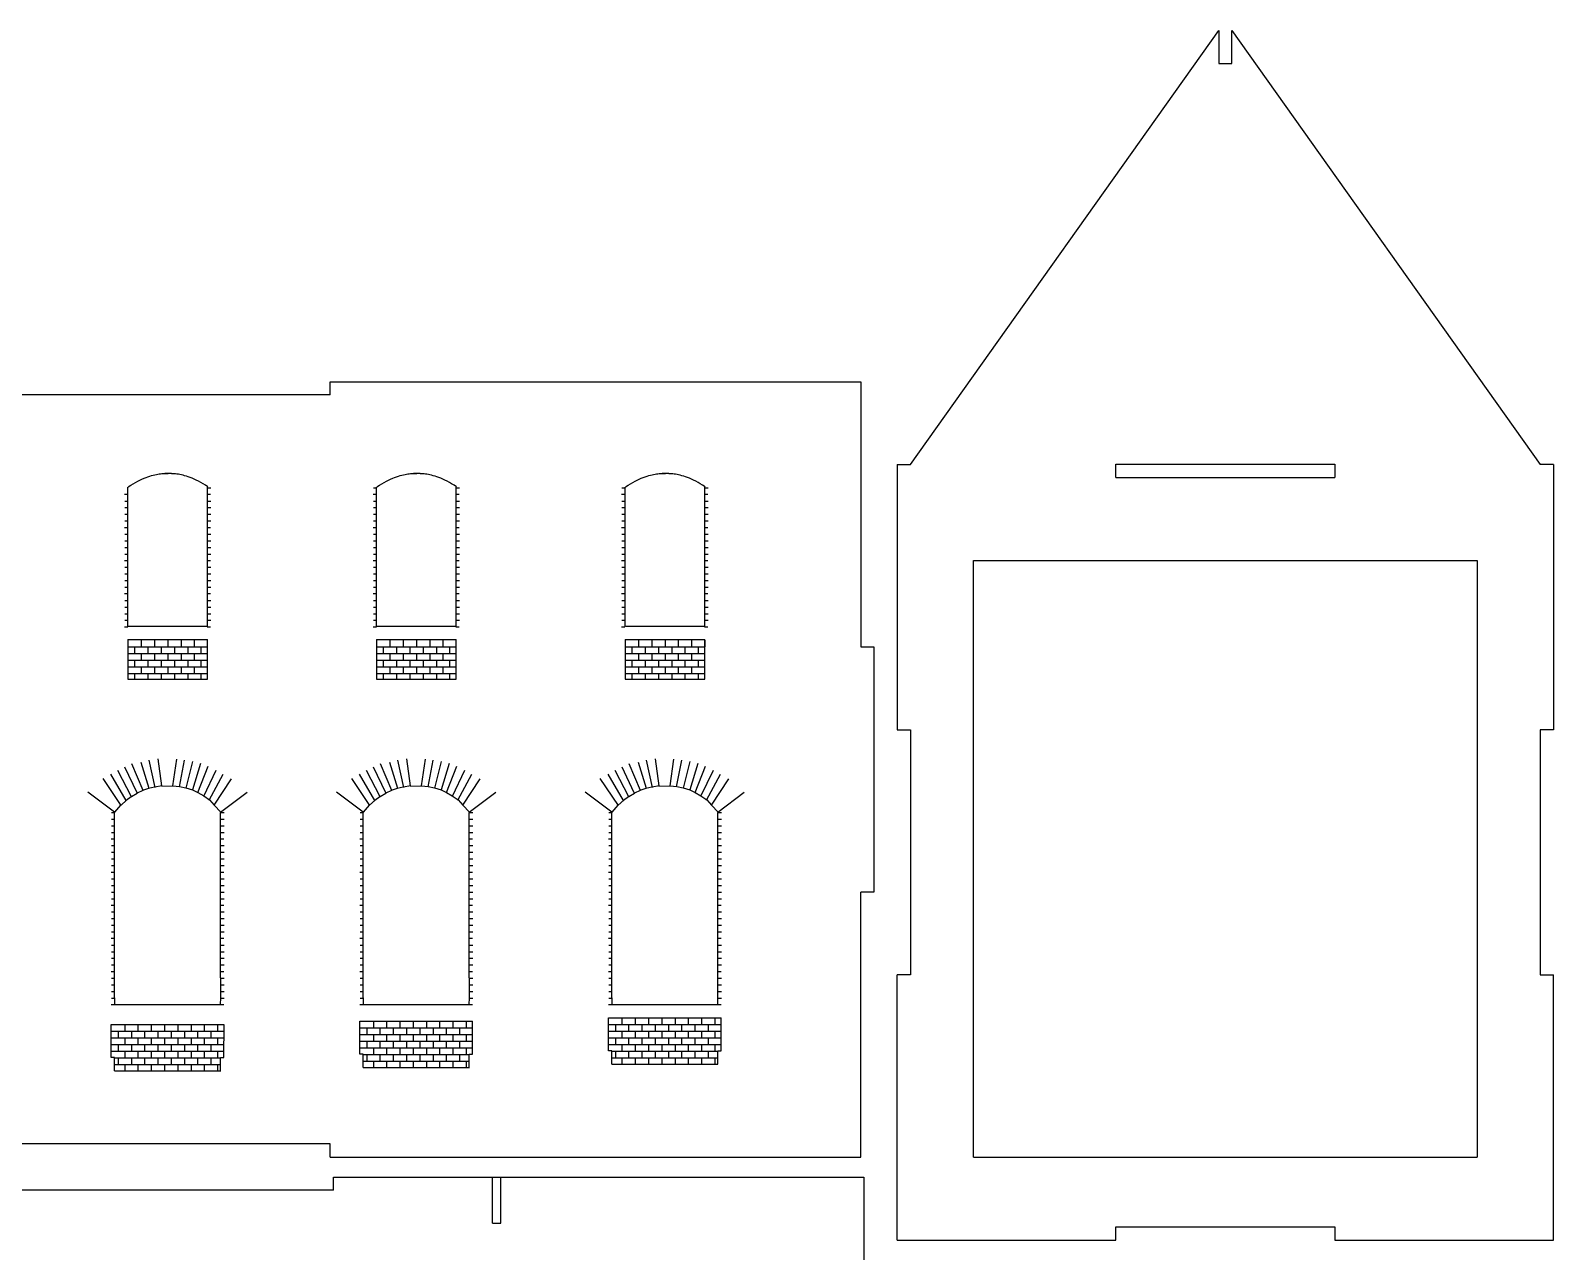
# Model space of a CAD drawing. Extents: x 12 to 496, y 6 to 296.
# Drawn here: x 265.8 to 495.5, y 111.8 to 296 of the extents above; entities that cross this region are included whole.
import ezdxf

# ---------------------------------------------------------------- set-up
doc = ezdxf.new("R2010")
doc.units = 0
doc.header["$MEASUREMENT"] = 0
doc.layers.add('OHNE_NAMEN', color=7, linetype='CONTINUOUS')

msp = doc.modelspace()

# ---------------------------------------------------------------- linework, layer by layer
at = {"layer": 'OHNE_NAMEN', "color": 5, "linetype": 'CONTINUOUS'}
for p, q in [((398.5013, 230.5001), (445.0009, 295.9999)), ((445.0009, 295.9999), (445.0009, 291.0001)), ((447.0012, 295.9999), (493.5008, 230.5001)), ((447.0012, 291.0001), (447.0012, 295.9999)), ((445.0009, 291.0001), (447.0012, 291.0001)), ((311.0001, 241.0001), (311.0001, 243)), ((311.0001, 243), (391.0012, 243)), ((391.0012, 243), (391.0012, 203)), ((311.0001, 241.0001), (223, 241.0001)), ((396.501, 230.5001), (398.5013, 230.5001)), ((396.501, 230.5001), (396.501, 190.5)), ((495.501, 230.5001), (493.5008, 230.5001)), ((495.501, 230.5001), (495.501, 190.5)), ((391.0012, 203), (393.0015, 203)), ((393.0015, 203), (393.0015, 165.9999)), ((396.501, 190.5), (398.5013, 190.5)), ((398.5013, 190.5), (398.5013, 153.5)), ((495.501, 190.5), (493.5008, 190.5)), ((493.5008, 190.5), (493.5008, 153.5)), ((391.0012, 125.9999), (391.0012, 165.9999)), ((393.0015, 165.9999), (391.0012, 165.9999)), ((396.501, 113.4999), (396.501, 153.5)), ((398.5013, 153.5), (396.501, 153.5)), ((493.5008, 153.5), (495.501, 153.5)), ((495.501, 113.4999), (495.501, 153.5)), ((311.0001, 128.0001), (223, 128.0001)), ((311.0001, 125.9999), (311.0001, 128.0001)), ((311.0001, 125.9999), (391.0012, 125.9999)), ((311.4999, 123.0002), (391.4987, 123.0002)), ((311.4999, 121), (311.4999, 122.9999)), ((391.4987, 122.9999), (391.4987, 83.0001)), ((311.4999, 121), (223.4999, 121)), ((429.4999, 113.4999), (429.4999, 115.5001)), ((429.4999, 115.5001), (462.4987, 115.5001)), ((462.4987, 115.5001), (462.4987, 113.4999)), ((396.501, 113.4999), (429.4999, 113.4999)), ((462.4987, 113.4999), (495.501, 113.4999))]:
    msp.add_line(p, q, dxfattribs=at)
at = {"layer": 'OHNE_NAMEN', "color": 1, "linetype": 'CONTINUOUS'}
for p, q in [((429.5034, 228.5471), (429.5034, 230.5473)), ((429.5034, 230.5473), (462.5023, 230.5473)), ((462.5023, 230.5473), (462.5023, 228.5471)), ((287.0634, 229.1429), (286.0633, 229.1507)), ((324.5633, 229.1429), (323.5632, 229.1507)), ((362.0629, 229.1429), (361.0645, 229.1507)), ((429.5034, 228.5471), (462.5023, 228.5471)), ((279.9514, 226.0247), (280.4516, 226.0247)), ((280.4809, 224.0915), (280.4809, 227.0915)), ((292.4514, 226.0251), (292.9516, 226.0251)), ((292.4806, 224.0915), (292.4806, 227.0915)), ((292.5, 226.9998), (292.9999, 226.9998)), ((317.4513, 226.0247), (317.9516, 226.0247)), ((317.5, 226.9998), (317.9999, 226.9998)), ((317.9808, 224.0915), (317.9808, 227.0915)), ((329.9513, 226.0247), (330.4515, 226.0247)), ((329.9806, 224.0915), (329.9806, 227.0915)), ((330, 226.9998), (330.4998, 226.9998)), ((354.9509, 226.0247), (355.4518, 226.0247)), ((355.0003, 226.9998), (355.5012, 226.9998)), ((355.48, 224.0915), (355.48, 227.0915)), ((367.4498, 226.0247), (367.9507, 226.0247)), ((367.4816, 224.0915), (367.4816, 227.0915)), ((367.4992, 226.9998), (368.0001, 226.9998)), ((280.0001, 224.9999), (280.4999, 224.9999)), ((280.0001, 223.9998), (280.5003, 223.9998)), ((280.0001, 223), (280.4999, 223)), ((280.4806, 221.0915), (280.4806, 224.0915)), ((292.4806, 221.0915), (292.4806, 224.0915)), ((292.5, 224.9999), (292.9999, 224.9999)), ((292.5, 223.9998), (293.0003, 223.9998)), ((292.5, 223), (292.9999, 223)), ((317.5, 224.9999), (318.0002, 224.9999)), ((317.5, 223.9998), (318.0002, 223.9998)), ((317.5, 223), (317.9999, 223)), ((317.9805, 221.0915), (317.9805, 224.0915)), ((329.9809, 221.0915), (329.9809, 224.0915)), ((330, 224.9999), (330.5002, 224.9999)), ((330, 223.9998), (330.5002, 223.9998)), ((330, 223), (330.4998, 223)), ((355.0003, 224.9999), (355.5012, 224.9999)), ((355.0003, 223.9998), (355.5012, 223.9998)), ((355.0003, 223), (355.5012, 223)), ((355.48, 221.0915), (355.48, 224.0915)), ((367.4816, 221.0915), (367.4816, 224.0915)), ((367.4992, 224.9999), (368.0001, 224.9999)), ((367.4992, 223.9998), (368.0001, 223.9998)), ((367.4992, 223), (368.0001, 223)), ((279.9514, 221.0248), (280.4516, 221.0248)), ((280.0001, 221.9999), (280.4999, 221.9999)), ((280.4809, 219.0916), (280.4809, 221.0915)), ((292.4514, 221.0248), (292.9516, 221.0248)), ((292.4806, 219.0916), (292.4806, 221.0915)), ((292.5, 221.9999), (292.9999, 221.9999)), ((317.4513, 221.0248), (317.9516, 221.0248)), ((317.5, 221.9999), (317.9999, 221.9999)), ((317.9808, 219.0916), (317.9808, 221.0915)), ((329.9513, 221.0248), (330.4515, 221.0248)), ((329.9806, 219.0916), (329.9806, 221.0915)), ((330, 221.9999), (330.4998, 221.9999)), ((354.9509, 221.0248), (355.4518, 221.0248)), ((355.0003, 221.9999), (355.5012, 221.9999)), ((355.48, 219.0916), (355.48, 221.0915)), ((367.4498, 221.0248), (367.9507, 221.0248)), ((367.4816, 219.0916), (367.4816, 221.0915)), ((367.4992, 221.9999), (368.0001, 221.9999)), ((280.0001, 220), (280.4999, 220)), ((280.0001, 218.9999), (280.5003, 218.9999)), ((280.4806, 207.0915), (280.4806, 219.0916)), ((292.4806, 207.0915), (292.4806, 219.0916)), ((292.5, 220), (292.9999, 220)), ((292.5, 218.9999), (293.0003, 218.9999)), ((317.5, 220), (318.0002, 220)), ((317.5, 218.9999), (318.0002, 218.9999)), ((317.9805, 207.0915), (317.9805, 219.0916)), ((329.9809, 207.0915), (329.9809, 219.0916)), ((330, 220), (330.5002, 220)), ((330, 218.9999), (330.5002, 218.9999)), ((355.0003, 220), (355.5012, 220)), ((355.0003, 218.9999), (355.5012, 218.9999)), ((355.48, 207.0915), (355.48, 219.0916)), ((367.4816, 207.0915), (367.4816, 219.0916)), ((367.4992, 220), (368.0001, 220)), ((367.4992, 218.9999), (368.0001, 218.9999)), ((279.9514, 216.0249), (280.4516, 216.0249)), ((280.0001, 218.0001), (280.4999, 218.0001)), ((280.0001, 216.9999), (280.4999, 216.9999)), ((292.4514, 216.0249), (292.9516, 216.0249)), ((292.5, 218.0001), (292.9999, 218.0001)), ((292.5, 216.9999), (292.9999, 216.9999)), ((317.4513, 216.0249), (317.9516, 216.0249)), ((317.5, 218.0001), (317.9999, 218.0001)), ((317.5, 216.9999), (317.9999, 216.9999)), ((329.9513, 216.0249), (330.4515, 216.0249)), ((330, 218.0001), (330.4998, 218.0001)), ((330, 216.9999), (330.4998, 216.9999)), ((354.9509, 216.0249), (355.4518, 216.0249)), ((355.0003, 218.0001), (355.5012, 218.0001)), ((355.0003, 216.9999), (355.5012, 216.9999)), ((367.4498, 216.0249), (367.9507, 216.0249)), ((367.4992, 218.0001), (368.0001, 218.0001)), ((367.4992, 216.9999), (368.0001, 216.9999)), ((408.0016, 125.9999), (408.0016, 216.0002)), ((408.0016, 216.0002), (484.0005, 216.0002)), ((484.0005, 216.0002), (484.0005, 125.9999)), ((280.0001, 215.0001), (280.4999, 215.0001)), ((280.0001, 213.9999), (280.5003, 213.9999)), ((292.5, 215.0001), (292.9999, 215.0001)), ((292.5, 213.9999), (293.0003, 213.9999)), ((317.5, 215.0001), (318.0002, 215.0001)), ((317.5, 213.9999), (318.0002, 213.9999)), ((330, 215.0001), (330.5002, 215.0001)), ((330, 213.9999), (330.5002, 213.9999)), ((355.0003, 215.0001), (355.5012, 215.0001)), ((355.0003, 213.9999), (355.5012, 213.9999)), ((367.4992, 215.0001), (368.0001, 215.0001)), ((367.4992, 213.9999), (368.0001, 213.9999)), ((280.0001, 213.0002), (280.4999, 213.0002)), ((280.0001, 212), (280.4999, 212)), ((292.5, 213.0002), (292.9999, 213.0002)), ((292.5, 212), (292.9999, 212)), ((317.5, 213.0002), (317.9999, 213.0002)), ((317.5, 212), (317.9999, 212)), ((330, 213.0002), (330.4998, 213.0002)), ((330, 212), (330.4998, 212)), ((355.0003, 213.0002), (355.5012, 213.0002)), ((355.0003, 212), (355.5012, 212)), ((367.4992, 213.0002), (368.0001, 213.0002)), ((367.4992, 212), (368.0001, 212)), ((279.9514, 211.025), (280.4516, 211.025)), ((280.0001, 209.9998), (280.4999, 209.9998)), ((292.4514, 211.025), (292.9516, 211.025)), ((292.5, 209.9998), (292.9999, 209.9998)), ((317.4513, 211.025), (317.9516, 211.025)), ((317.5, 209.9998), (318.0002, 209.9998)), ((329.9513, 211.025), (330.4515, 211.025)), ((330, 209.9998), (330.5002, 209.9998)), ((354.9509, 211.025), (355.4518, 211.025)), ((355.0003, 209.9998), (355.5012, 209.9998)), ((367.4498, 211.025), (367.9507, 211.025)), ((367.4992, 209.9998), (368.0001, 209.9998)), ((280.0001, 209), (280.5003, 209)), ((280.0001, 208.0002), (280.4999, 208.0002)), ((280.0001, 207.0001), (280.4999, 207.0001)), ((280.4809, 206.0914), (280.4809, 207.0915)), ((292.4806, 206.0914), (292.4806, 207.0915)), ((292.5, 209), (293.0003, 209)), ((292.5, 208.0002), (292.9999, 208.0002)), ((292.5, 207.0001), (292.9999, 207.0001)), ((317.5, 209), (318.0002, 209)), ((317.5, 208.0002), (317.9999, 208.0002)), ((317.5, 206.9998), (317.9999, 206.9998)), ((317.9808, 206.0914), (317.9808, 207.0915)), ((329.9806, 206.0914), (329.9806, 207.0915)), ((330, 209), (330.5002, 209)), ((330, 208.0002), (330.4998, 208.0002)), ((330, 207.0001), (330.4998, 207.0001)), ((355.0003, 209), (355.5012, 209)), ((355.0003, 207.9999), (355.5012, 207.9999)), ((355.0003, 206.9998), (355.5012, 206.9998)), ((355.48, 206.0914), (355.48, 207.0915)), ((367.4816, 206.0914), (367.4816, 207.0915)), ((367.4992, 209), (368.0001, 209)), ((367.4992, 208.0002), (368.0001, 208.0002)), ((367.4992, 206.9998), (368.0001, 206.9998)), ((279.9514, 206.025), (280.4516, 206.025)), ((280.5423, 206.1323), (292.5424, 206.1323)), ((292.4514, 206.025), (292.9516, 206.025)), ((317.4513, 206.025), (317.9516, 206.025)), ((318.0422, 206.1323), (330.0423, 206.1323)), ((329.9513, 206.025), (330.4515, 206.025)), ((354.9509, 206.0247), (355.4518, 206.0247)), ((355.5436, 206.1323), (367.5415, 206.1323)), ((367.4498, 206.025), (367.9507, 206.025)), ((283.6058, 181.6216), (282.6889, 181.3041)), ((284.5114, 181.8333), (283.5942, 181.6216)), ((285.605, 182.0217), (284.5467, 181.8333)), ((285.5817, 181.9984), (287.2747, 182.0217)), ((287.2747, 182.0217), (288.2628, 181.9275)), ((288.2628, 181.9275), (289.227, 181.7158)), ((289.227, 181.7158), (290.2148, 181.434)), ((321.1057, 181.6216), (320.1889, 181.3041)), ((322.0113, 181.8333), (321.0941, 181.6216)), ((323.1049, 182.0217), (322.0466, 181.8333)), ((323.0817, 181.9984), (324.7746, 182.0217)), ((324.7746, 182.0217), (325.7627, 181.9275)), ((325.7627, 181.9275), (326.7269, 181.7158)), ((326.7269, 181.7158), (327.7147, 181.434)), ((358.6057, 181.6216), (357.6884, 181.3041)), ((359.5123, 181.8333), (358.5951, 181.6216)), ((360.6059, 182.0217), (359.5476, 181.8333)), ((360.5812, 181.9984), (362.2746, 182.0217)), ((362.2746, 182.0217), (363.2623, 181.9275)), ((363.2623, 181.9275), (364.2254, 181.7158)), ((364.2254, 181.7158), (365.2132, 181.434)), ((279.4434, 179.1053), (280.2664, 179.8577)), ((280.2428, 179.8577), (280.9956, 180.4222)), ((281.0189, 180.4222), (281.8892, 180.9401)), ((282.7359, 181.3394), (281.8892, 180.9401)), ((290.2148, 181.434), (291.0378, 181.0339)), ((291.0378, 181.0339), (291.9081, 180.5164)), ((291.9081, 180.5164), (292.7784, 179.905)), ((292.7784, 179.905), (293.4839, 179.1286)), ((316.9433, 179.1053), (317.7664, 179.8577)), ((317.7427, 179.8577), (318.4956, 180.4222)), ((318.5188, 180.4222), (319.3891, 180.9401)), ((320.2358, 181.3394), (319.3891, 180.9401)), ((327.7147, 181.434), (328.5377, 181.0339)), ((328.5377, 181.0339), (329.408, 180.5164)), ((329.408, 180.5164), (330.2783, 179.905)), ((330.2783, 179.905), (330.9839, 179.1286)), ((354.4429, 179.1053), (355.2648, 179.8577)), ((355.2437, 179.8577), (355.9951, 180.4222)), ((356.0198, 180.4222), (356.8876, 180.9401)), ((357.7343, 181.3394), (356.8876, 180.9401)), ((365.2132, 181.434), (366.0387, 181.0339)), ((366.0387, 181.0339), (366.9065, 180.5164)), ((366.9065, 180.5164), (367.7779, 179.905)), ((367.7779, 179.905), (368.4835, 179.1286)), ((278.0002, 178), (278.5001, 178)), ((278.0002, 176.9999), (278.5004, 176.9999)), ((278.4517, 174.0249), (278.4517, 178.0251)), ((278.5258, 178.0469), (279.4198, 179.1053)), ((293.4839, 179.1286), (294.495, 178.0702)), ((294.452, 174.0249), (294.452, 178.0251)), ((294.4999, 178), (295.0002, 178)), ((294.4999, 176.9999), (295.0002, 176.9999)), ((315.5001, 178), (316, 178)), ((315.5001, 176.9999), (316.0004, 176.9999)), ((315.9517, 174.0249), (315.9517, 178.0251)), ((316.0257, 178.0469), (316.9197, 179.1053)), ((330.9839, 179.1286), (331.9949, 178.0702)), ((331.9519, 174.0249), (331.9519, 178.0251)), ((331.9999, 176.9999), (332.5001, 176.9999)), ((332.0002, 178), (332.5001, 178)), ((353, 178), (353.5009, 178)), ((353, 176.9999), (353.5009, 176.9999)), ((353.4516, 174.0249), (353.4516, 178.0251)), ((353.5257, 178.0469), (354.4182, 179.1053)), ((368.4835, 179.1286), (369.4959, 178.0702)), ((369.4501, 174.0249), (369.4501, 178.0251)), ((369.4995, 178), (370.0004, 178)), ((369.4995, 176.9999), (370.0004, 176.9999)), ((278.0002, 176.0001), (278.5001, 176.0001)), ((278.0002, 175), (278.5001, 175)), ((294.4999, 176.0001), (294.9998, 176.0001)), ((294.4999, 175), (294.9998, 175)), ((315.5001, 176.0001), (316, 176.0001)), ((315.5001, 175), (316, 175)), ((331.9999, 176.0001), (332.4998, 176.0001)), ((331.9999, 175), (332.4998, 175)), ((353, 176.0001), (353.5009, 176.0001)), ((353, 175), (353.5009, 175)), ((369.4995, 176.0001), (370.0004, 176.0001)), ((369.4995, 175), (370.0004, 175)), ((277.9515, 174.0249), (278.4517, 174.0249)), ((278.0002, 173.0001), (278.5001, 173.0001)), ((278.4514, 167.0251), (278.4514, 174.0249)), ((294.4513, 174.0249), (294.9515, 174.0249)), ((294.4516, 167.0251), (294.4516, 174.0249)), ((294.4999, 173.0001), (295.0002, 173.0001)), ((315.4514, 174.0249), (315.9517, 174.0249)), ((315.5001, 173.0001), (316, 173.0001)), ((315.9513, 167.0251), (315.9513, 174.0249)), ((331.9512, 174.0249), (332.4514, 174.0249)), ((331.9516, 167.0251), (331.9516, 174.0249)), ((332.0002, 173.0001), (332.5001, 173.0001)), ((352.9506, 174.0249), (353.4516, 174.0249)), ((353, 173.0001), (353.5009, 173.0001)), ((353.4516, 167.0251), (353.4516, 174.0249)), ((369.4501, 167.0251), (369.4501, 174.0249)), ((369.4501, 174.0249), (369.951, 174.0249)), ((369.4995, 173.0001), (370.0004, 173.0001)), ((278.0002, 172), (278.5004, 172)), ((278.0002, 171.0002), (278.5001, 171.0002)), ((278.0002, 170.0001), (278.5001, 170.0001)), ((294.4999, 172), (295.0002, 172)), ((294.4999, 171.0002), (294.9998, 171.0002)), ((294.4999, 170.0001), (294.9998, 170.0001)), ((315.5001, 172), (316.0004, 172)), ((315.5001, 171.0002), (316, 171.0002)), ((315.5001, 170.0001), (316, 170.0001)), ((331.9999, 172), (332.5001, 172)), ((331.9999, 171.0002), (332.4998, 171.0002)), ((331.9999, 170.0001), (332.4998, 170.0001)), ((353, 172), (353.5009, 172)), ((353, 171.0002), (353.5009, 171.0002)), ((353, 170.0001), (353.5009, 170.0001)), ((369.4995, 172), (370.0004, 172)), ((369.4995, 171.0002), (370.0004, 171.0002)), ((369.4995, 170.0001), (370.0004, 170.0001)), ((277.9515, 169.025), (278.4517, 169.025)), ((278.0002, 167.9998), (278.5001, 167.9998)), ((294.4513, 169.025), (294.9515, 169.025)), ((294.4999, 167.9998), (295.0002, 167.9998)), ((315.4514, 169.025), (315.9517, 169.025)), ((315.5001, 167.9998), (316, 167.9998)), ((331.9512, 169.025), (332.4514, 169.025)), ((332.0002, 167.9998), (332.5001, 167.9998)), ((352.9506, 169.025), (353.4516, 169.025)), ((353, 167.9998), (353.5009, 167.9998)), ((369.4501, 169.025), (369.951, 169.025)), ((369.4995, 167.9998), (370.0004, 167.9998)), ((278.0002, 166.9997), (278.5004, 166.9997)), ((278.0002, 165.9999), (278.5001, 165.9999)), ((278.4517, 165.0252), (278.4517, 167.0251)), ((294.452, 165.0252), (294.452, 167.0251)), ((294.4999, 166.9997), (295.0002, 166.9997)), ((294.4999, 165.9999), (294.9998, 165.9999)), ((315.5001, 166.9997), (316.0004, 166.9997)), ((315.5001, 165.9999), (316, 165.9999)), ((315.9517, 165.0252), (315.9517, 167.0251)), ((331.9519, 165.0252), (331.9519, 167.0251)), ((331.9999, 166.9997), (332.5001, 166.9997)), ((331.9999, 165.9999), (332.4998, 165.9999)), ((353, 166.9997), (353.5009, 166.9997)), ((353, 165.9999), (353.5009, 165.9999)), ((353.4516, 165.0252), (353.4516, 167.0251)), ((369.4501, 165.0252), (369.4501, 167.0251)), ((369.4995, 166.9997), (370.0004, 166.9997)), ((369.4995, 165.9999), (370.0004, 165.9999)), ((277.9515, 164.0247), (278.4517, 164.0247)), ((278.0002, 164.9998), (278.5001, 164.9998)), ((278.4514, 158.025), (278.4514, 165.0252)), ((294.4513, 164.0247), (294.9515, 164.0247)), ((294.4516, 158.025), (294.4516, 165.0252)), ((294.4999, 164.9998), (294.9998, 164.9998)), ((315.4514, 164.0247), (315.9517, 164.0247)), ((315.5001, 164.9998), (316, 164.9998)), ((315.9513, 158.025), (315.9513, 165.0252)), ((331.9512, 164.0247), (332.4514, 164.0247)), ((331.9516, 158.025), (331.9516, 165.0252)), ((331.9999, 164.9998), (332.4998, 164.9998)), ((352.9506, 164.0247), (353.4516, 164.0247)), ((353, 164.9998), (353.5009, 164.9998)), ((353.4516, 158.025), (353.4516, 165.0252)), ((369.4501, 158.025), (369.4501, 165.0252)), ((369.4501, 164.0247), (369.951, 164.0247)), ((369.4995, 164.9998), (370.0004, 164.9998)), ((278.0002, 162.9999), (278.5001, 162.9999)), ((278.0002, 161.9998), (278.5004, 161.9998)), ((278.0002, 161), (278.5001, 161)), ((294.4999, 162.9999), (295.0002, 162.9999)), ((294.4999, 161.9998), (295.0002, 161.9998)), ((294.4999, 161), (294.9998, 161)), ((315.5001, 162.9999), (316, 162.9999)), ((315.5001, 161.9998), (316.0004, 161.9998)), ((315.5001, 161), (316, 161)), ((331.9999, 161.9998), (332.5001, 161.9998)), ((331.9999, 161), (332.4998, 161)), ((332.0002, 162.9999), (332.5001, 162.9999)), ((353, 162.9999), (353.5009, 162.9999)), ((353, 161.9998), (353.5009, 161.9998)), ((353, 161), (353.5009, 161)), ((369.4995, 162.9999), (370.0004, 162.9999)), ((369.4995, 161.9998), (370.0004, 161.9998)), ((369.4995, 161), (370.0004, 161)), ((277.9515, 159.0248), (278.4517, 159.0248)), ((278.0002, 159.9999), (278.5001, 159.9999)), ((294.4513, 159.0248), (294.9515, 159.0248)), ((294.4999, 159.9999), (294.9998, 159.9999)), ((315.4514, 159.0248), (315.9517, 159.0248)), ((315.5001, 159.9999), (316, 159.9999)), ((331.9512, 159.0248), (332.4514, 159.0248)), ((331.9999, 159.9999), (332.4998, 159.9999)), ((352.9506, 159.0248), (353.4516, 159.0248)), ((353, 159.9999), (353.5009, 159.9999)), ((369.4501, 159.0248), (369.951, 159.0248)), ((369.4995, 159.9999), (370.0004, 159.9999)), ((278.0002, 158), (278.5001, 158)), ((278.0002, 156.9999), (278.5004, 156.9999)), ((278.4517, 156.0251), (278.4517, 158.025)), ((294.452, 156.0251), (294.452, 158.025)), ((294.4999, 158), (295.0002, 158)), ((294.4999, 156.9999), (295.0002, 156.9999)), ((315.5001, 158), (316, 158)), ((315.5001, 156.9999), (316.0004, 156.9999)), ((315.9517, 156.0251), (315.9517, 158.025)), ((331.9519, 156.0251), (331.9519, 158.025)), ((331.9999, 156.9999), (332.5001, 156.9999)), ((332.0002, 158), (332.5001, 158)), ((353, 158), (353.5009, 158)), ((353, 156.9999), (353.5009, 156.9999)), ((353.4516, 156.0251), (353.4516, 158.025)), ((369.4501, 156.0251), (369.4501, 158.025)), ((369.4995, 158), (370.0004, 158)), ((369.4995, 156.9999), (370.0004, 156.9999)), ((277.9515, 154.0249), (278.4517, 154.0249)), ((278.0002, 156.0001), (278.5001, 156.0001)), ((278.0002, 155), (278.5001, 155)), ((278.4778, 150.0251), (278.4514, 156.0251)), ((294.4513, 154.0249), (294.9515, 154.0249)), ((294.4777, 150.0251), (294.4516, 156.0251)), ((294.4999, 156.0001), (294.9998, 156.0001)), ((294.4999, 155), (294.9998, 155)), ((315.4514, 154.0249), (315.9517, 154.0249)), ((315.5001, 156.0001), (316, 156.0001)), ((315.5001, 155), (316, 155)), ((315.9778, 150.0251), (315.9513, 156.0251)), ((331.9512, 154.0249), (332.4514, 154.0249)), ((331.9776, 150.0251), (331.9516, 156.0251)), ((331.9999, 156.0001), (332.4998, 156.0001)), ((331.9999, 155), (332.4998, 155)), ((352.9506, 154.0249), (353.4516, 154.0249)), ((353, 156.0001), (353.5009, 156.0001)), ((353, 155), (353.5009, 155)), ((353.4763, 150.0251), (353.4516, 156.0251)), ((369.4783, 150.0251), (369.4501, 156.0251)), ((369.4501, 154.0249), (369.951, 154.0249)), ((369.4995, 156.0001), (370.0004, 156.0001)), ((369.4995, 155), (370.0004, 155)), ((278.0002, 153.0001), (278.5001, 153.0001)), ((278.0002, 151.9999), (278.5004, 151.9999)), ((294.4999, 153.0001), (295.0002, 153.0001)), ((294.4999, 151.9999), (295.0002, 151.9999)), ((315.5001, 153.0001), (316, 153.0001)), ((315.5001, 151.9999), (316.0004, 151.9999)), ((331.9999, 151.9999), (332.5001, 151.9999)), ((332.0002, 153.0001), (332.5001, 153.0001)), ((353, 153.0001), (353.5009, 153.0001)), ((353, 151.9999), (353.5009, 151.9999)), ((369.4995, 153.0001), (370.0004, 153.0001)), ((369.4995, 151.9999), (370.0004, 151.9999)), ((278.0002, 151.0002), (278.5001, 151.0002)), ((278.0002, 150), (278.5001, 150)), ((278.4778, 150.0251), (278.4517, 149.0253)), ((294.4516, 149.0253), (294.4781, 150.0251)), ((294.4999, 151.0002), (294.9998, 151.0002)), ((294.4999, 150), (294.9998, 150)), ((315.5001, 151.0002), (316, 151.0002)), ((315.5001, 150), (316, 150)), ((315.9778, 150.0251), (315.9517, 149.0253)), ((331.9516, 149.0253), (331.978, 150.0251)), ((331.9999, 151.0002), (332.4998, 151.0002)), ((331.9999, 150), (332.4998, 150)), ((353, 151.0002), (353.5009, 151.0002)), ((353, 150), (353.5009, 150)), ((353.4763, 150.0251), (353.4516, 149.0253)), ((369.4501, 149.0253), (369.4783, 150.0251)), ((369.4995, 151.0002), (370.0004, 151.0002)), ((369.4995, 150), (370.0004, 150)), ((277.9515, 149.025), (278.4517, 149.025)), ((278.4517, 149.0253), (294.4516, 149.0253)), ((294.4513, 149.025), (294.9515, 149.025)), ((315.4514, 149.025), (315.9517, 149.025)), ((315.9517, 149.0253), (331.9516, 149.0253)), ((331.9512, 149.025), (332.4514, 149.025)), ((352.9506, 149.025), (353.4516, 149.025)), ((353.4516, 149.0253), (369.4501, 149.0253)), ((369.4501, 149.025), (369.951, 149.025)), ((408.0016, 125.9999), (484.0005, 125.9999)), ((335.4846, 116.0156), (335.4846, 123.0154)), ((336.7348, 116.0156), (336.7348, 123.0154)), ((336.75, 116), (335.485, 116.0085))]:
    msp.add_line(p, q, dxfattribs=at)
at = {"layer": 'OHNE_NAMEN', "color": 7, "linetype": 'CONTINUOUS'}
for p, q in [((280.4798, 204.1214), (292.48, 204.1214)), ((280.4798, 204.1214), (280.4798, 198.1214)), ((280.4999, 203), (292.5, 203)), ((281.5001, 203), (281.5001, 201.9999)), ((282.5002, 204.0001), (282.5002, 203)), ((283.5, 203), (283.5, 201.9999)), ((284.5001, 204.0001), (284.5001, 203)), ((285.5002, 203), (285.5002, 201.9999)), ((286.5, 204.0001), (286.5, 203)), ((287.5001, 203), (287.5001, 201.9999)), ((288.5003, 204.0001), (288.5003, 203)), ((289.5, 203), (289.5, 201.9999)), ((290.5002, 204.0001), (290.5002, 203)), ((291.4999, 203), (291.4999, 201.9999)), ((292.48, 198.1214), (292.48, 204.1214)), ((317.9801, 204.1214), (329.9802, 204.1214)), ((317.9801, 204.1214), (317.9801, 198.1214)), ((318.0002, 203), (330, 203)), ((319, 203), (319, 201.9999)), ((320.0001, 204.0001), (320.0001, 203)), ((321.0002, 203), (321.0002, 201.9999)), ((322, 204.0001), (322, 203)), ((323.0002, 203), (323.0002, 201.9999)), ((323.9999, 204.0001), (323.9999, 203)), ((325.0001, 203), (325.0001, 201.9999)), ((326.0002, 204.0001), (326.0002, 203)), ((326.9999, 203), (326.9999, 201.9999)), ((328.0001, 204.0001), (328.0001, 203)), ((329.0002, 203), (329.0002, 201.9999)), ((329.9802, 198.1214), (329.9802, 204.1214)), ((355.48, 204.1214), (367.4816, 204.1214)), ((355.48, 204.1214), (355.48, 198.1214)), ((355.5012, 203), (367.4992, 203)), ((356.4996, 203), (356.4996, 201.9999)), ((357.5015, 204.0001), (357.5015, 203)), ((358.4998, 203), (358.4998, 201.9999)), ((359.4982, 204.0001), (359.4982, 203)), ((360.5001, 203), (360.5001, 201.9999)), ((361.4984, 204.0001), (361.4984, 203)), ((362.5004, 203), (362.5004, 201.9999)), ((363.4987, 204.0001), (363.4987, 203)), ((364.5006, 203), (364.5006, 201.9999)), ((365.499, 204.0001), (365.499, 203)), ((366.5008, 203), (366.5008, 201.9999)), ((367.4816, 198.1214), (367.4816, 204.1214)), ((367.4992, 204.0001), (367.4992, 203)), ((280.4999, 201.9999), (292.5, 201.9999)), ((280.4999, 201.0001), (292.5, 201.0001)), ((280.4999, 200), (292.5, 200)), ((281.5001, 201.0001), (281.5001, 200)), ((282.5002, 201.9999), (282.5002, 201.0001)), ((282.5002, 200), (282.5002, 198.9998)), ((283.5, 201.0001), (283.5, 200)), ((284.5001, 201.9999), (284.5001, 201.0001)), ((284.5001, 200), (284.5001, 198.9998)), ((285.5002, 201.0001), (285.5002, 200)), ((286.5, 201.9999), (286.5, 201.0001)), ((286.5, 200), (286.5, 198.9998)), ((287.5001, 201.0001), (287.5001, 200)), ((288.5003, 201.9999), (288.5003, 201.0001)), ((288.5003, 200), (288.5003, 198.9998)), ((289.5, 201.0001), (289.5, 200)), ((290.5002, 201.9999), (290.5002, 201.0001)), ((290.5002, 200), (290.5002, 198.9998)), ((291.4999, 201.0001), (291.4999, 200)), ((318.0002, 201.9999), (330, 201.9999)), ((318.0002, 201.0001), (330, 201.0001)), ((318.0002, 200), (330, 200)), ((319, 201.0001), (319, 200)), ((320.0001, 201.9999), (320.0001, 201.0001)), ((320.0001, 200), (320.0001, 198.9998)), ((321.0002, 201.0001), (321.0002, 200)), ((322, 201.9999), (322, 201.0001)), ((322, 200), (322, 198.9998)), ((323.0002, 201.0001), (323.0002, 200)), ((323.9999, 201.9999), (323.9999, 201.0001)), ((323.9999, 200), (323.9999, 198.9998)), ((325.0001, 201.0001), (325.0001, 200)), ((326.0002, 201.9999), (326.0002, 201.0001)), ((326.0002, 200), (326.0002, 198.9998)), ((326.9999, 201.0001), (326.9999, 200)), ((328.0001, 201.9999), (328.0001, 201.0001)), ((328.0001, 200), (328.0001, 198.9998)), ((329.0002, 201.0001), (329.0002, 200)), ((355.5012, 201.9999), (367.4992, 201.9999)), ((355.5012, 201.0001), (367.4992, 201.0001)), ((355.5012, 200), (367.4992, 200)), ((356.4996, 201.0001), (356.4996, 200)), ((357.5015, 201.9999), (357.5015, 201.0001)), ((357.5015, 200), (357.5015, 198.9998)), ((358.4998, 201.0001), (358.4998, 200)), ((359.4982, 201.9999), (359.4982, 201.0001)), ((359.4982, 200), (359.4982, 198.9998)), ((360.5001, 201.0001), (360.5001, 200)), ((361.4984, 201.9999), (361.4984, 201.0001)), ((361.4984, 200), (361.4984, 198.9998)), ((362.5004, 201.0001), (362.5004, 200)), ((363.4987, 201.9999), (363.4987, 201.0001)), ((363.4987, 200), (363.4987, 198.9998)), ((364.5006, 201.0001), (364.5006, 200)), ((365.499, 201.9999), (365.499, 201.0001)), ((365.499, 200), (365.499, 198.9998)), ((366.5008, 201.0001), (366.5008, 200)), ((280.4798, 198.1214), (292.48, 198.1214)), ((280.4999, 198.9998), (292.5, 198.9998)), ((281.5001, 198.9998), (281.5001, 198.0001)), ((283.5, 198.9998), (283.5, 198.0001)), ((285.5002, 198.9998), (285.5002, 198.0001)), ((287.5001, 198.9998), (287.5001, 198.0001)), ((289.5, 198.9998), (289.5, 198.0001)), ((291.4999, 198.9998), (291.4999, 198.0001)), ((317.9801, 198.1214), (329.9802, 198.1214)), ((318.0002, 198.9998), (330, 198.9998)), ((319, 198.9998), (319, 198.0001)), ((321.0002, 198.9998), (321.0002, 198.0001)), ((323.0002, 198.9998), (323.0002, 198.0001)), ((325.0001, 198.9998), (325.0001, 198.0001)), ((326.9999, 198.9998), (326.9999, 198.0001)), ((329.0002, 198.9998), (329.0002, 198.0001)), ((355.48, 198.1214), (367.4816, 198.1214)), ((355.5012, 198.9998), (367.4992, 198.9998)), ((356.4996, 198.9998), (356.4996, 198.0001)), ((358.4998, 198.9998), (358.4998, 198.0001)), ((360.5001, 198.9998), (360.5001, 198.0001)), ((362.5004, 198.9998), (362.5004, 198.0001)), ((364.5006, 198.9998), (364.5006, 198.0001)), ((366.5008, 198.9998), (366.5008, 198.0001)), ((285.599, 182.0044), (285.0462, 186.098)), ((323.0989, 182.0044), (322.5461, 186.098)), ((360.5988, 182.0044), (360.045, 186.098)), ((281.0129, 180.3816), (278.9668, 184.3327)), ((281.8596, 180.9461), (280.0251, 184.8266)), ((282.7768, 181.2989), (281.0834, 185.3205)), ((282.424, 185.6031), (283.6235, 181.6516)), ((283.6235, 185.885), (284.5407, 181.7927)), ((287.2747, 182.0044), (287.842, 186.0426)), ((288.2448, 181.8989), (289.0209, 185.885)), ((290.2204, 185.7086), (289.2326, 181.6869)), ((291.4198, 185.3911), (290.2204, 181.405)), ((291.0318, 181.017), (292.584, 185.003)), ((291.9137, 180.4875), (293.7834, 184.4036)), ((318.5128, 180.3816), (316.4667, 184.3327)), ((319.3595, 180.9461), (317.525, 184.8266)), ((320.2767, 181.2989), (318.5834, 185.3205)), ((319.9239, 185.6031), (321.1234, 181.6516)), ((321.1234, 185.885), (322.0406, 181.7927)), ((324.7746, 182.0044), (325.3419, 186.0426)), ((325.7448, 181.8989), (326.5209, 185.885)), ((327.7203, 185.7086), (326.7326, 181.6869)), ((328.9198, 185.3911), (327.7203, 181.405)), ((328.5317, 181.017), (330.0839, 185.003)), ((329.4137, 180.4875), (331.2834, 184.4036)), ((356.0127, 180.3816), (353.9666, 184.3327)), ((356.8594, 180.9461), (355.025, 184.8266)), ((357.7766, 181.2989), (356.0833, 185.3205)), ((357.4239, 185.6031), (358.6233, 181.6516)), ((358.6233, 185.885), (359.5405, 181.7927)), ((362.2746, 182.0044), (362.8425, 186.0426)), ((363.2447, 181.8989), (364.0208, 185.885)), ((365.2202, 185.7086), (364.2324, 181.6869)), ((366.4197, 185.3911), (365.2202, 181.405)), ((366.0316, 181.017), (367.5838, 185.003)), ((366.9135, 180.4875), (368.7833, 184.4036)), ((279.449, 179.0682), (276.7309, 183.1453)), ((280.2368, 179.8172), (277.9084, 183.7683)), ((292.7604, 179.8877), (294.8418, 183.7683)), ((293.5012, 179.1116), (296.1114, 183.0624)), ((316.9489, 179.0682), (314.2308, 183.1453)), ((317.7367, 179.8172), (315.4084, 183.7683)), ((330.2603, 179.8877), (332.3417, 183.7683)), ((331.0011, 179.1116), (333.6114, 183.0624)), ((354.4499, 179.0682), (351.7307, 183.1453)), ((355.2366, 179.8172), (352.9083, 183.7683)), ((367.7602, 179.8877), (369.8416, 183.7683)), ((368.5011, 179.1116), (371.1116, 183.0624)), ((278.4489, 178.0685), (274.4491, 181.0685)), ((294.4491, 178.0685), (298.4489, 181.0685)), ((315.9488, 178.0685), (311.949, 181.0685)), ((331.9491, 178.0685), (335.9489, 181.0685)), ((353.4481, 178.0685), (349.449, 181.0685)), ((369.4501, 178.0685), (373.4505, 181.0685)), ((369.443, 178.0487), (369.3971, 178.0723)), ((352.9506, 142.0252), (352.9789, 147.0251)), ((352.9506, 147.0251), (369.951, 147.0251)), ((369.951, 142.0252), (369.9792, 147.0251)), ((277.9511, 141.025), (277.9776, 146.0249)), ((277.9511, 146.0249), (294.9511, 146.0249)), ((278.0002, 145.0001), (295.0002, 145.0001)), ((278.9999, 145.0001), (278.9999, 144)), ((280.0001, 145.9999), (280.0001, 145.0001)), ((281.0002, 145.0001), (281.0002, 144)), ((282, 145.9999), (282, 145.0001)), ((283.0001, 145.0001), (283.0001, 144)), ((284.0002, 145.9999), (284.0002, 145.0001)), ((285, 145.0001), (285, 144)), ((286.0001, 145.9999), (286.0001, 145.0001)), ((287.0002, 145.0001), (287.0002, 144)), ((288, 145.9999), (288, 145.0001)), ((289.0001, 145.0001), (289.0001, 144)), ((290.0002, 145.9999), (290.0002, 145.0001)), ((291.0001, 145.0001), (291.0001, 144)), ((292.0002, 145.9999), (292.0002, 145.0001)), ((292.9999, 145.0001), (292.9999, 144)), ((294.0001, 145.9999), (294.0001, 145.0001)), ((294.9511, 141.025), (294.9776, 146.0249)), ((315.4514, 141.5253), (315.4779, 146.5252)), ((315.4514, 146.5252), (332.4514, 146.5252)), ((315.5001, 145.5), (332.5001, 145.5)), ((316.5002, 145.5), (316.5002, 144.4999)), ((317.5, 146.4998), (317.5, 145.5)), ((318.5001, 145.5), (318.5001, 144.4999)), ((319.5002, 146.4998), (319.5002, 145.5)), ((320.5, 145.5), (320.5, 144.4999)), ((321.5001, 146.4998), (321.5001, 145.5)), ((322.4999, 145.5), (322.4999, 144.4999)), ((323.5, 146.4998), (323.5, 145.5)), ((324.5002, 145.5), (324.5002, 144.4999)), ((325.4999, 146.4998), (325.4999, 145.5)), ((326.5001, 145.5), (326.5001, 144.4999)), ((327.5002, 146.4998), (327.5002, 145.5)), ((328.5, 145.5), (328.5, 144.4999)), ((329.5001, 146.4998), (329.5001, 145.5)), ((330.5002, 145.5), (330.5002, 144.4999)), ((331.5, 146.4998), (331.5, 145.5)), ((332.4514, 141.5253), (332.4779, 146.5252)), ((353, 145.9999), (370.0004, 145.9999)), ((353, 145.0001), (370.0004, 145.0001)), ((353.9984, 145.9999), (353.9984, 145.0001)), ((355.0003, 147), (355.0003, 145.9999)), ((355.0003, 145.0001), (355.0003, 144)), ((355.9986, 145.9999), (355.9986, 145.0001)), ((357.0005, 147), (357.0005, 145.9999)), ((357.0005, 145.0001), (357.0005, 144)), ((357.9989, 145.9999), (357.9989, 145.0001)), ((359.0008, 147), (359.0008, 145.9999)), ((359.0008, 145.0001), (359.0008, 144)), ((359.9991, 145.9999), (359.9991, 145.0001)), ((361.001, 147), (361.001, 145.9999)), ((361.001, 145.0001), (361.001, 144)), ((361.9994, 145.9999), (361.9994, 145.0001)), ((363.0013, 147), (363.0013, 145.9999)), ((363.0013, 145.0001), (363.0013, 144)), ((363.9996, 145.9999), (363.9996, 145.0001)), ((365.0015, 147), (365.0015, 145.9999)), ((365.0015, 145.0001), (365.0015, 144)), ((365.9999, 145.9999), (365.9999, 145.0001)), ((366.9983, 147), (366.9983, 145.9999)), ((366.9983, 145.0001), (366.9983, 144)), ((368.0001, 145.9999), (368.0001, 145.0001)), ((368.9985, 147), (368.9985, 145.9999)), ((368.9985, 145.0001), (368.9985, 144)), ((278.0002, 144), (295.0002, 144)), ((278.0002, 142.9999), (295.0002, 142.9999)), ((278.9999, 142.9999), (278.9999, 142.0001)), ((280.0001, 144), (280.0001, 142.9999)), ((281.0002, 142.9999), (281.0002, 142.0001)), ((282, 144), (282, 142.9999)), ((283.0001, 142.9999), (283.0001, 142.0001)), ((284.0002, 144), (284.0002, 142.9999)), ((285, 142.9999), (285, 142.0001)), ((286.0001, 144), (286.0001, 142.9999)), ((287.0002, 142.9999), (287.0002, 142.0001)), ((288, 144), (288, 142.9999)), ((289.0001, 142.9999), (289.0001, 142.0001)), ((290.0002, 144), (290.0002, 142.9999)), ((291.0001, 142.9999), (291.0001, 142.0001)), ((292.0002, 144), (292.0002, 142.9999)), ((292.9999, 142.9999), (292.9999, 142.0001)), ((294.0001, 144), (294.0001, 142.9999)), ((315.5001, 144.4999), (332.5001, 144.4999)), ((315.5001, 143.5001), (332.5001, 143.5001)), ((315.5001, 142.5), (332.5001, 142.5)), ((316.5002, 143.5001), (316.5002, 142.5)), ((317.5, 144.4999), (317.5, 143.5001)), ((317.5, 142.5), (317.5, 141.4999)), ((318.5001, 143.5001), (318.5001, 142.5)), ((319.5002, 144.4999), (319.5002, 143.5001)), ((319.5002, 142.5), (319.5002, 141.4999)), ((320.5, 143.5001), (320.5, 142.5)), ((321.5001, 144.4999), (321.5001, 143.5001)), ((321.5001, 142.5), (321.5001, 141.4999)), ((322.4999, 143.5001), (322.4999, 142.5)), ((323.5, 144.4999), (323.5, 143.5001)), ((323.5, 142.5), (323.5, 141.4999)), ((324.5002, 143.5001), (324.5002, 142.5)), ((325.4999, 144.4999), (325.4999, 143.5001)), ((325.4999, 142.5), (325.4999, 141.4999)), ((326.5001, 143.5001), (326.5001, 142.5)), ((327.5002, 144.4999), (327.5002, 143.5001)), ((327.5002, 142.5), (327.5002, 141.4999)), ((328.5, 143.5001), (328.5, 142.5)), ((329.5001, 144.4999), (329.5001, 143.5001)), ((329.5001, 142.5), (329.5001, 141.4999)), ((330.5002, 143.5001), (330.5002, 142.5)), ((331.5, 144.4999), (331.5, 143.5001)), ((331.5, 142.5), (331.5, 141.4999)), ((353, 144), (370.0004, 144)), ((353, 142.9999), (370.0004, 142.9999)), ((353.9984, 144), (353.9984, 142.9999)), ((355.0003, 142.9999), (355.0003, 142.0001)), ((355.9986, 144), (355.9986, 142.9999)), ((357.0005, 142.9999), (357.0005, 142.0001)), ((357.9989, 144), (357.9989, 142.9999)), ((359.0008, 142.9999), (359.0008, 142.0001)), ((359.9991, 144), (359.9991, 142.9999)), ((361.001, 142.9999), (361.001, 142.0001)), ((361.9994, 144), (361.9994, 142.9999)), ((363.0013, 142.9999), (363.0013, 142.0001)), ((363.9996, 144), (363.9996, 142.9999)), ((365.0015, 142.9999), (365.0015, 142.0001)), ((365.9999, 144), (365.9999, 142.9999)), ((366.9983, 142.9999), (366.9983, 142.0001)), ((368.0001, 144), (368.0001, 142.9999)), ((368.9985, 142.9999), (368.9985, 142.0001)), ((278.4514, 141.025), (277.9511, 141.025)), ((278.0002, 142.0001), (295.0002, 142.0001)), ((278.4514, 139.0248), (278.4514, 141.025)), ((278.5001, 141), (294.4999, 141)), ((278.9999, 141), (278.9999, 139.9999)), ((280.0001, 142.0001), (280.0001, 141)), ((281.0002, 141), (281.0002, 139.9999)), ((282, 142.0001), (282, 141)), ((283.0001, 141), (283.0001, 139.9999)), ((284.0002, 142.0001), (284.0002, 141)), ((285, 141), (285, 139.9999)), ((286.0001, 142.0001), (286.0001, 141)), ((287.0002, 141), (287.0002, 139.9999)), ((288, 142.0001), (288, 141)), ((289.0001, 141), (289.0001, 139.9999)), ((290.0002, 142.0001), (290.0002, 141)), ((291.0001, 141), (291.0001, 139.9999)), ((292.0002, 142.0001), (292.0002, 141)), ((292.9999, 141), (292.9999, 139.9999)), ((294.0001, 142.0001), (294.0001, 141)), ((294.4513, 139.0248), (294.4513, 141.025)), ((294.4513, 141.025), (294.9511, 141.025)), ((315.9517, 141.5253), (315.4514, 141.5253)), ((315.9517, 139.525), (315.9517, 141.5253)), ((316, 141.4999), (332.0002, 141.4999)), ((316, 140.5001), (332.0002, 140.5001)), ((316.5002, 141.4999), (316.5002, 140.5001)), ((317.5, 140.5001), (317.5, 139.5)), ((318.5001, 141.4999), (318.5001, 140.5001)), ((319.5002, 140.5001), (319.5002, 139.5)), ((320.5, 141.4999), (320.5, 140.5001)), ((321.5001, 140.5001), (321.5001, 139.5)), ((322.4999, 141.4999), (322.4999, 140.5001)), ((323.5, 140.5001), (323.5, 139.5)), ((324.5002, 141.4999), (324.5002, 140.5001)), ((325.4999, 140.5001), (325.4999, 139.5)), ((326.5001, 141.4999), (326.5001, 140.5001)), ((327.5002, 140.5001), (327.5002, 139.5)), ((328.5, 141.4999), (328.5, 140.5001)), ((329.5001, 140.5001), (329.5001, 139.5)), ((330.5002, 141.4999), (330.5002, 140.5001)), ((331.5, 140.5001), (331.5, 139.5)), ((331.9516, 139.525), (331.9516, 141.5253)), ((331.9516, 141.5253), (332.4514, 141.5253)), ((353.4516, 142.0252), (352.9506, 142.0252)), ((353.4516, 140.0249), (353.4516, 142.0252)), ((353.5009, 142.0001), (369.4995, 142.0001)), ((353.5009, 141), (369.4995, 141)), ((353.9984, 142.0001), (353.9984, 141)), ((355.0003, 141), (355.0003, 139.9999)), ((355.9986, 142.0001), (355.9986, 141)), ((357.0005, 141), (357.0005, 139.9999)), ((357.9989, 142.0001), (357.9989, 141)), ((359.0008, 141), (359.0008, 139.9999)), ((359.9991, 142.0001), (359.9991, 141)), ((361.001, 141), (361.001, 139.9999)), ((361.9994, 142.0001), (361.9994, 141)), ((363.0013, 141), (363.0013, 139.9999)), ((363.9996, 142.0001), (363.9996, 141)), ((365.0015, 141), (365.0015, 139.9999)), ((365.9999, 142.0001), (365.9999, 141)), ((366.9983, 141), (366.9983, 139.9999)), ((368.0001, 142.0001), (368.0001, 141)), ((368.9985, 141), (368.9985, 139.9999)), ((369.4501, 140.0249), (369.4501, 142.0252)), ((369.4501, 142.0252), (369.951, 142.0252)), ((278.4514, 139.0248), (294.4513, 139.0248)), ((278.4775, 139.0248), (294.4781, 139.0248)), ((278.5001, 139.9999), (294.4999, 139.9999)), ((280.0001, 139.9999), (280.0001, 139.0001)), ((282, 139.9999), (282, 139.0001)), ((284.0002, 139.9999), (284.0002, 139.0001)), ((286.0001, 139.9999), (286.0001, 139.0001)), ((288, 139.9999), (288, 139.0001)), ((290.0002, 139.9999), (290.0002, 139.0001)), ((292.0002, 139.9999), (292.0002, 139.0001)), ((294.0001, 139.9999), (294.0001, 139.0001)), ((315.9517, 139.525), (331.9516, 139.525)), ((315.9778, 139.525), (331.978, 139.525)), ((353.4516, 140.0249), (369.4501, 140.0249)), ((353.4763, 140.0249), (369.4783, 140.0249))]:
    msp.add_line(p, q, dxfattribs=at)
for points in [[(280.9173, 227.3826), (281.2768, 227.6016)], [(281.2768, 227.6016), (281.6207, 227.7939)], [(281.6207, 227.7939), (281.9643, 227.9865)], [(281.9643, 227.9865), (282.2928, 228.1516)], [(282.2928, 228.1516), (282.6053, 228.2941)], [(282.6053, 228.2941), (282.9183, 228.4363)], [(282.9183, 228.4363), (283.2153, 228.5552)], [(283.2153, 228.5552), (283.4968, 228.655)], [(283.4968, 228.655), (283.778, 228.7545)], [(283.778, 228.7545), (284.044, 228.835)], [(284.044, 228.835), (284.2941, 228.8995)], [(284.2941, 228.8995), (284.5442, 228.9641)], [(284.5442, 228.9641), (284.7788, 229.0131)], [(284.7788, 229.0131), (284.9979, 229.0501)], [(284.9979, 229.0501), (285.2166, 229.0875)], [(285.2166, 229.0875), (285.4201, 229.1126)], [(285.4201, 229.1126), (285.6078, 229.1299)], [(285.6078, 229.1299), (285.7955, 229.1472)], [(285.7955, 229.1472), (285.9677, 229.1563)], [(285.9677, 229.1563), (286.1239, 229.1613)], [(286.1239, 229.1613), (286.2802, 229.1659)], [(286.2802, 229.1659), (286.421, 229.1666)], [(286.421, 229.1666), (286.5455, 229.1666)], [(286.6672, 229.1323), (286.5423, 229.1323)], [(286.808, 229.1323), (286.6672, 229.1323)], [(286.9639, 229.1284), (286.808, 229.1323)], [(287.1202, 229.1246), (286.9639, 229.1284)], [(287.2923, 229.1168), (287.1202, 229.1246)], [(287.48, 229.1013), (287.2923, 229.1168)], [(287.6673, 229.0854), (287.48, 229.1013)], [(287.8702, 229.0621), (287.6673, 229.0854)], [(288.0889, 229.0269), (287.8702, 229.0621)], [(288.3076, 228.9919), (288.0889, 229.0269)], [(288.5422, 228.945), (288.3076, 228.9919)], [(288.7924, 228.8826), (288.5422, 228.945)], [(289.0421, 228.8201), (288.7924, 228.8826)], [(289.3081, 228.7418), (289.0421, 228.8201)], [(289.5893, 228.6441), (289.3081, 228.7418)], [(289.8704, 228.5464), (289.5893, 228.6441)], [(290.1671, 228.4293), (289.8704, 228.5464)], [(290.4793, 228.2885), (290.1671, 228.4293)], [(290.7923, 228.1481), (290.4793, 228.2885)], [(291.1203, 227.984), (290.7923, 228.1481)], [(291.4639, 227.7925), (291.1203, 227.984)], [(291.8076, 227.6013), (291.4639, 227.7925)], [(292.1674, 227.3826), (291.8076, 227.6013)], [(318.4172, 227.3826), (318.7767, 227.6016)], [(318.7767, 227.6016), (319.1207, 227.7939)], [(319.1207, 227.7939), (319.4646, 227.9865)], [(319.4646, 227.9865), (319.7927, 228.1516)], [(319.7927, 228.1516), (320.1053, 228.2941)], [(320.1053, 228.2941), (320.4182, 228.4363)], [(320.4182, 228.4363), (320.7152, 228.5552)], [(320.7152, 228.5552), (320.9967, 228.655)], [(320.9967, 228.655), (321.2779, 228.7545)], [(321.2779, 228.7545), (321.5439, 228.835)], [(321.5439, 228.835), (321.794, 228.8995)], [(321.794, 228.8995), (322.0441, 228.9641)], [(322.0441, 228.9641), (322.2787, 229.0131)], [(322.2787, 229.0131), (322.4978, 229.0501)], [(322.4978, 229.0501), (322.7169, 229.0875)], [(322.7169, 229.0875), (322.9201, 229.1126)], [(322.9201, 229.1126), (323.1077, 229.1299)], [(323.1077, 229.1299), (323.2954, 229.1472)], [(323.2954, 229.1472), (323.4676, 229.1563)], [(323.4676, 229.1563), (323.6239, 229.1613)], [(323.6239, 229.1613), (323.7801, 229.1659)], [(323.7801, 229.1659), (323.9209, 229.1666)], [(323.9209, 229.1666), (324.0458, 229.1666)], [(324.1671, 229.1323), (324.0423, 229.1323)], [(324.3079, 229.1323), (324.1671, 229.1323)], [(324.4642, 229.1284), (324.3079, 229.1323)], [(324.6205, 229.1246), (324.4642, 229.1284)], [(324.7923, 229.1168), (324.6205, 229.1246)], [(324.98, 229.1013), (324.7923, 229.1168)], [(325.1673, 229.0854), (324.98, 229.1013)], [(325.3705, 229.0621), (325.1673, 229.0854)], [(325.5892, 229.0269), (325.3705, 229.0621)], [(325.8079, 228.9919), (325.5892, 229.0269)], [(326.0422, 228.945), (325.8079, 228.9919)], [(326.2923, 228.8826), (326.0422, 228.945)], [(326.5424, 228.8201), (326.2923, 228.8826)], [(326.8081, 228.7418), (326.5424, 228.8201)], [(327.0892, 228.6441), (326.8081, 228.7418)], [(327.3704, 228.5464), (327.0892, 228.6441)], [(327.6674, 228.4293), (327.3704, 228.5464)], [(327.9796, 228.2885), (327.6674, 228.4293)], [(328.2922, 228.1481), (327.9796, 228.2885)], [(328.6206, 227.984), (328.2922, 228.1481)], [(328.9642, 227.7925), (328.6206, 227.984)], [(329.3078, 227.6013), (328.9642, 227.7925)], [(329.6673, 227.3826), (329.3078, 227.6013)], [(355.9175, 227.3826), (356.2773, 227.6016)], [(356.2773, 227.6016), (356.6195, 227.7939)], [(356.6195, 227.7939), (356.9653, 227.9865)], [(356.9653, 227.9865), (357.2933, 228.1516)], [(357.2933, 228.1516), (357.6038, 228.2941)], [(357.6038, 228.2941), (357.9178, 228.4363)], [(357.9178, 228.4363), (358.2141, 228.5552)], [(358.2141, 228.5552), (358.4963, 228.655)], [(358.4963, 228.655), (358.7785, 228.7545)], [(358.7785, 228.7545), (359.0431, 228.835)], [(359.0431, 228.835), (359.2936, 228.8995)], [(359.2936, 228.8995), (359.5441, 228.9641)], [(359.5441, 228.9641), (359.7769, 229.0131)], [(359.7769, 229.0131), (359.9991, 229.0501)], [(359.9991, 229.0501), (360.2179, 229.0875)], [(360.2179, 229.0875), (360.4189, 229.1126)], [(360.4189, 229.1126), (360.6059, 229.1299)], [(360.6059, 229.1299), (360.7964, 229.1472)], [(360.7964, 229.1472), (360.9657, 229.1563)], [(360.9657, 229.1563), (361.1245, 229.1613)], [(361.1245, 229.1613), (361.2797, 229.1659)], [(361.2797, 229.1659), (361.4208, 229.1666)], [(361.4208, 229.1666), (361.5443, 229.1666)], [(361.6678, 229.1323), (361.5408, 229.1323)], [(361.8089, 229.1323), (361.6678, 229.1323)], [(361.9641, 229.1284), (361.8089, 229.1323)], [(362.1193, 229.1246), (361.9641, 229.1284)], [(362.2922, 229.1168), (362.1193, 229.1246)], [(362.4792, 229.1013), (362.2922, 229.1168)], [(362.6662, 229.0854), (362.4792, 229.1013)], [(362.8707, 229.0621), (362.6662, 229.0854)], [(363.0895, 229.0269), (362.8707, 229.0621)], [(363.3082, 228.9919), (363.0895, 229.0269)], [(363.541, 228.945), (363.3082, 228.9919)], [(363.7915, 228.8826), (363.541, 228.945)], [(364.042, 228.8201), (363.7915, 228.8826)], [(364.3066, 228.7418), (364.042, 228.8201)], [(364.5888, 228.6441), (364.3066, 228.7418)], [(364.871, 228.5464), (364.5888, 228.6441)], [(365.1673, 228.4293), (364.871, 228.5464)], [(365.4778, 228.2885), (365.1673, 228.4293)], [(365.7917, 228.1481), (365.4778, 228.2885)], [(366.1198, 227.984), (365.7917, 228.1481)], [(366.4656, 227.7925), (366.1198, 227.984)], [(366.8078, 227.6013), (366.4656, 227.7925)], [(367.1676, 227.3826), (366.8078, 227.6013)], [(280.5423, 227.1324), (280.9173, 227.3826)], [(292.5424, 227.1324), (292.1674, 227.3826)], [(318.0422, 227.1324), (318.4172, 227.3826)], [(330.0423, 227.1324), (329.6673, 227.3826)], [(355.5436, 227.1324), (355.9175, 227.3826)], [(367.5415, 227.1324), (367.1676, 227.3826)]]:
    msp.add_lwpolyline(points, dxfattribs=at)

doc.saveas('drawing.dxf')
